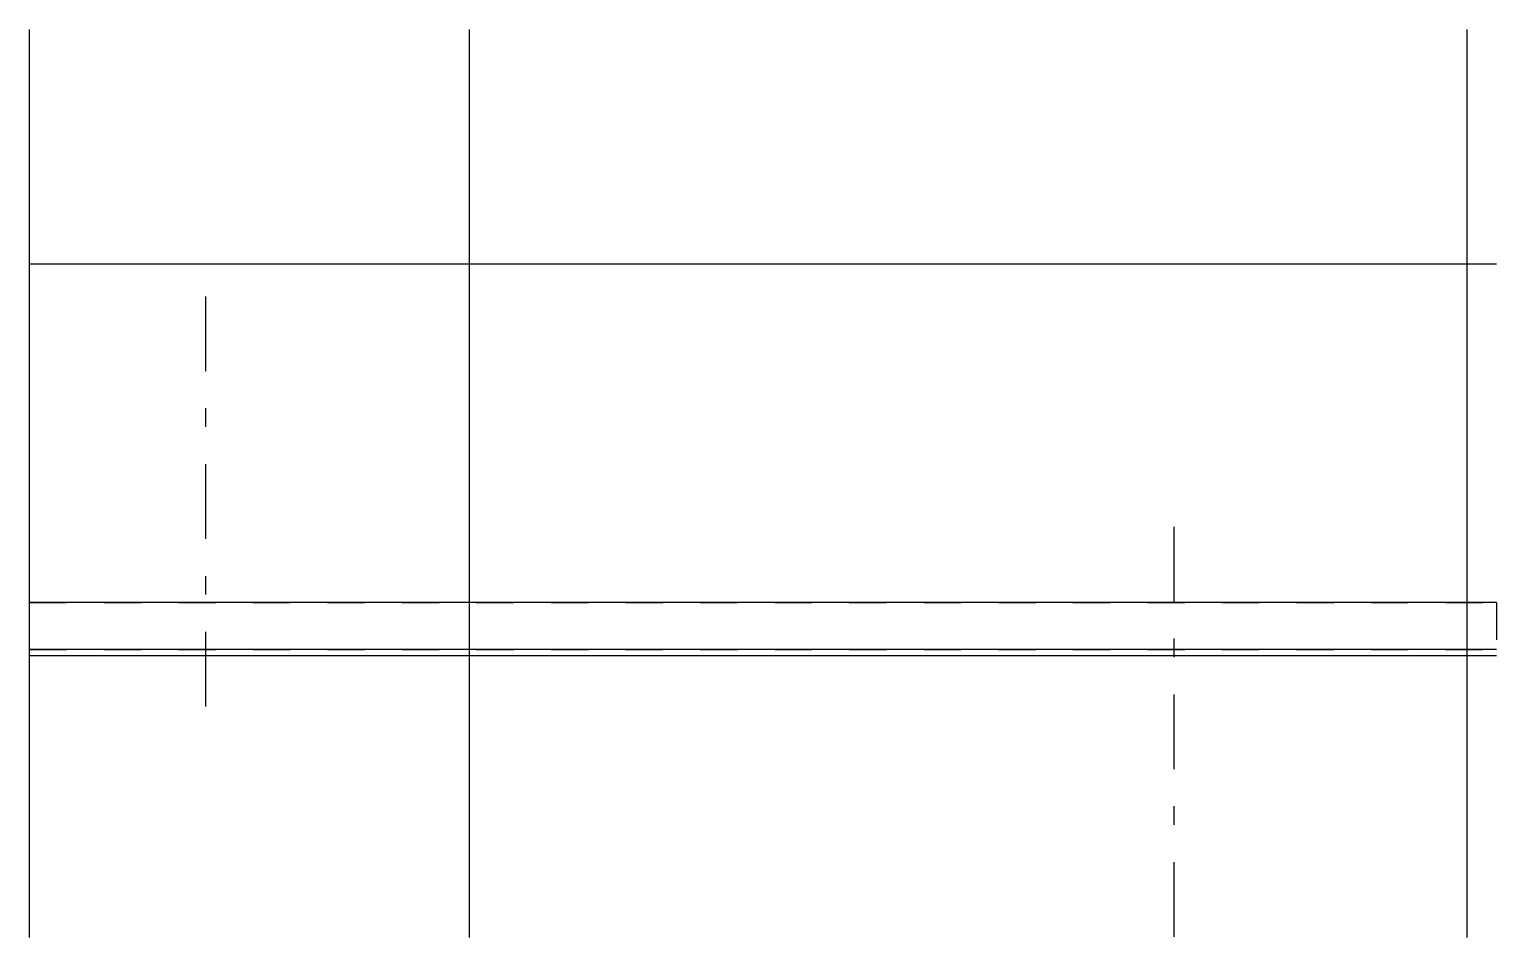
# Model space of a CAD drawing. Extents: x -75 to 175, y -48 to 107.
import ezdxf

# ---------------------------------------------------------------- set-up
doc = ezdxf.new("R2010")
doc.units = 0
doc.linetypes.add('CENTER', pattern=[28.575, 12.7, -6.35, 3.175, -6.35])
doc.linetypes.add('DASHED', pattern=[12.7, 6.35, -6.35])
doc.layers.get('0').update_dxf_attribs({"linetype": 'CONTINUOUS'})

msp = doc.modelspace()

# ---------------------------------------------------------------- linework, layer by layer
at = {"linetype": 'CONTINUOUS'}
for p, q in [((-75, -48.09), (-75, 106.67)), ((0, -48.09), (0, 106.67)), ((170, -48.09), (170, 106.67)), ((175, 66.67), (-75, 66.67)), ((175, 9), (-75, 9)), ((175, 1), (-75, 1)), ((-75, 0), (175, 0))]:
    msp.add_line(p, q, dxfattribs=at)
at = {"linetype": 'CENTER'}
for p, q in [((-45, 61.15), (-45, -8.85)), ((120, 21.91), (120, -48.09))]:
    msp.add_line(p, q, dxfattribs=at)
at = {"linetype": 'DASHED'}
for p, q in [((-75, 1), (-75, 9)), ((-75, 9), (175, 9)), ((175, 9), (175, 1)), ((-75, 1), (175, 1)), ((175, 1), (-75, 1))]:
    msp.add_line(p, q, dxfattribs=at)

doc.saveas('drawing.dxf')
